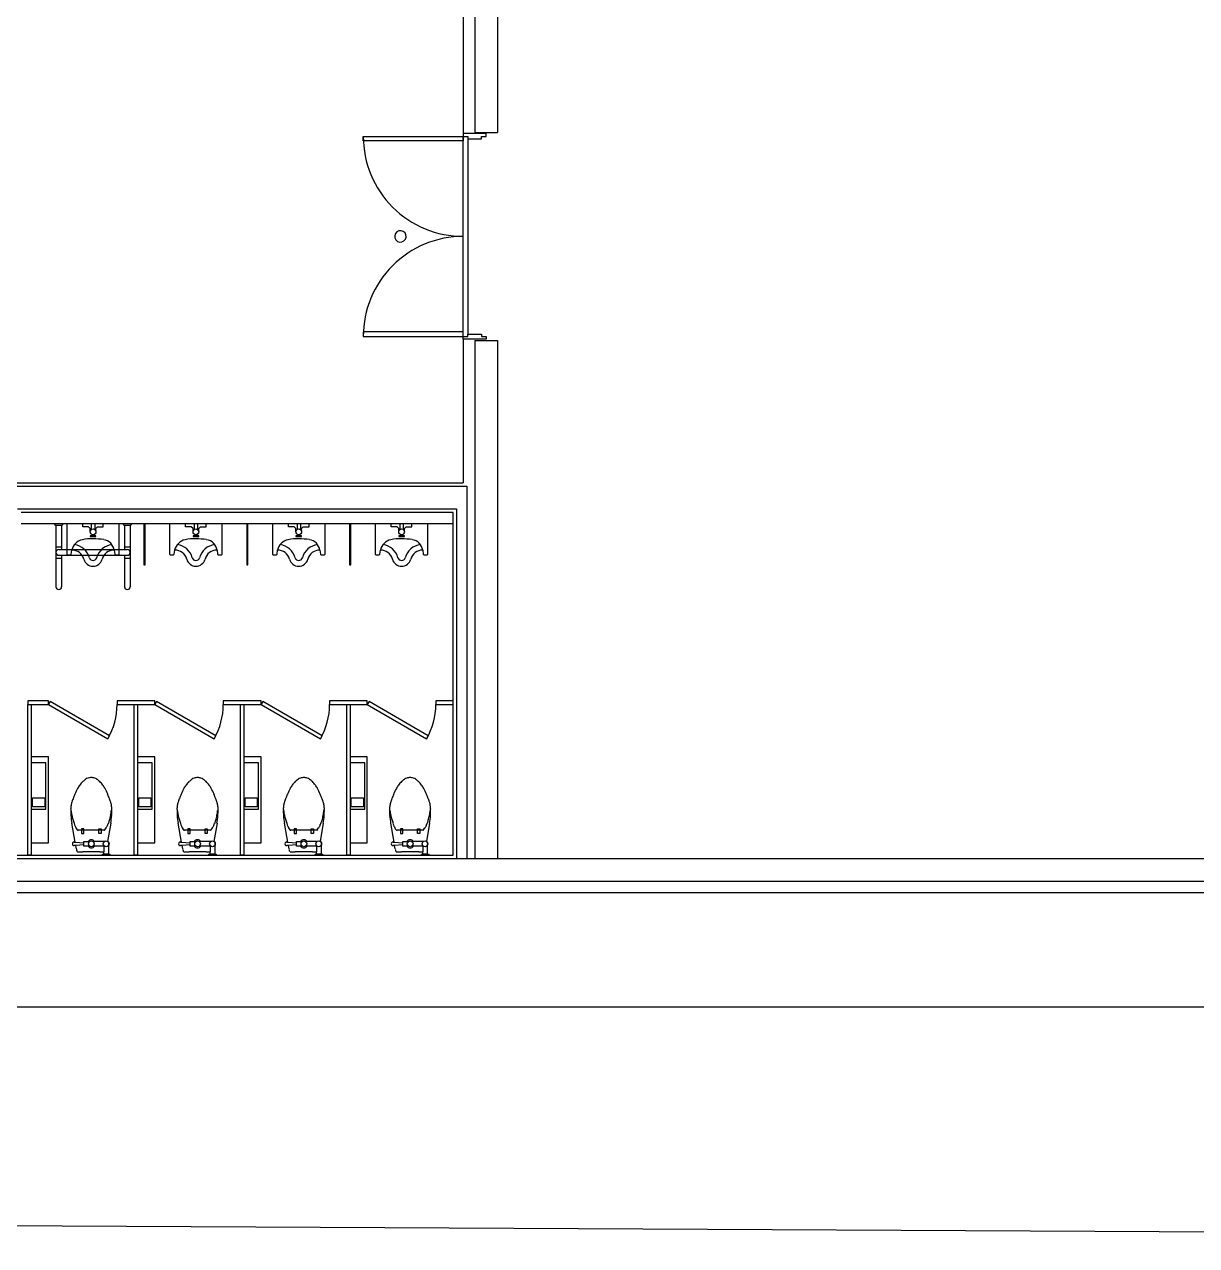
# Model space of a CAD drawing. Header units: millimetres. Extents: x -7718 to 414843, y 91724 to 341395.
# Drawn here: x 380963 to 391220, y 91724 to 102409 of the extents above; entities that cross this region are included whole.
import ezdxf

# ---------------------------------------------------------------- set-up
doc = ezdxf.new("R2010")
doc.units = ezdxf.units.MM
doc.header["$LTSCALE"] = 200
doc.header["$MEASUREMENT"] = 0
doc.layers.add('e-plan', color=9, linetype='CONTINUOUS')

msp = doc.modelspace()

# ---------------------------------------------------------------- linework, layer by layer
at = {"layer": 'e-plan'}
for p, q in [((384803, 102909), (384803, 101454)), ((384903, 102909), (384903, 101464)), ((385103, 102909), (385103, 101464)), ((383928, 101429), (384803, 101429)), ((383928, 101389), (383928, 101429)), ((385003, 101454), (384803, 101454)), ((384803, 101454), (384803, 101429)), ((384803, 99679), (384803, 101429)), ((384803, 101429), (384843, 101429)), ((384803, 101429), (384803, 101389)), ((384843, 101429), (384843, 101409)), ((384843, 101409), (384843, 99699)), ((384843, 101409), (384963, 101409)), ((384903, 101464), (385103, 101464)), ((384903, 101464), (385103, 101464)), ((384963, 101409), (384963, 101429)), ((384963, 101429), (385003, 101429)), ((385003, 101429), (385003, 101454)), ((384803, 101389), (383928, 101389)), ((384803, 99719), (383928, 99719)), ((383928, 99719), (383928, 99679)), ((384803, 99679), (384803, 99719)), ((384843, 99679), (384843, 99699)), ((384843, 99699), (384963, 99699)), ((384963, 99699), (384963, 99679)), ((383928, 99679), (384803, 99679)), ((384803, 99654), (384803, 99679)), ((384803, 99679), (384843, 99679)), ((384803, 99654), (384803, 98399)), ((385003, 99654), (384803, 99654)), ((384903, 99644), (384903, 95109)), ((384903, 99644), (385103, 99644)), ((384963, 99679), (385003, 99679)), ((385003, 99679), (385003, 99654)), ((385103, 99644), (385103, 95109)), ((380783, 98399), (384803, 98399)), ((380813, 98369), (384833, 98369)), ((384833, 98369), (384833, 95109)), ((380903, 98169), (384743, 98169)), ((384713, 98139), (380933, 98139)), ((384713, 95139), (384713, 98139)), ((384743, 98169), (384743, 95109)), ((381793, 98039), (381333, 98039)), ((381333, 98039), (381333, 97774)), ((381473, 98014), (381473, 98039)), ((381523, 98014), (381473, 98014)), ((381538, 97999), (381523, 98014)), ((381538, 97974), (381538, 97999)), ((381548, 98039), (381548, 97989)), ((381578, 98039), (381578, 97989)), ((381588, 97999), (381603, 98014)), ((381588, 97974), (381588, 97999)), ((381603, 98014), (381653, 98014)), ((381653, 98014), (381653, 98039)), ((381793, 97774), (381793, 98039)), ((382018, 98039), (382008, 98039)), ((382008, 98039), (382008, 97679)), ((382018, 97679), (382018, 98039)), ((382693, 98039), (382233, 98039)), ((382233, 98039), (382233, 97774)), ((382373, 98014), (382373, 98039)), ((382423, 98014), (382373, 98014)), ((382438, 97999), (382423, 98014)), ((382438, 97974), (382438, 97999)), ((382448, 98039), (382448, 97989)), ((382478, 98039), (382478, 97989)), ((382488, 97999), (382503, 98014)), ((382488, 97974), (382488, 97999)), ((382503, 98014), (382553, 98014)), ((382553, 98014), (382553, 98039)), ((382693, 97774), (382693, 98039)), ((382918, 98039), (382908, 98039)), ((382908, 98039), (382908, 97679)), ((382918, 97679), (382918, 98039)), ((383593, 98039), (383133, 98039)), ((383133, 98039), (383133, 97774)), ((383273, 98014), (383273, 98039)), ((383323, 98014), (383273, 98014)), ((383338, 97999), (383323, 98014)), ((383338, 97974), (383338, 97999)), ((383348, 98039), (383348, 97989)), ((383378, 98039), (383378, 97989)), ((383388, 97999), (383403, 98014)), ((383388, 97974), (383388, 97999)), ((383403, 98014), (383453, 98014)), ((383453, 98014), (383453, 98039)), ((383593, 97774), (383593, 98039)), ((383818, 98039), (383808, 98039)), ((383808, 98039), (383808, 97679)), ((383818, 97679), (383818, 98039)), ((384493, 98039), (384033, 98039)), ((384033, 98039), (384033, 97774)), ((384173, 98014), (384173, 98039)), ((384223, 98014), (384173, 98014)), ((384238, 97999), (384223, 98014)), ((384238, 97974), (384238, 97999)), ((384248, 98039), (384248, 97989)), ((384278, 98039), (384278, 97989)), ((384288, 97999), (384303, 98014)), ((384288, 97974), (384288, 97999)), ((384303, 98014), (384353, 98014)), ((384353, 98014), (384353, 98039)), ((384493, 97774), (384493, 98039)), ((381538, 97934), (381538, 97929)), ((381588, 97934), (381538, 97934)), ((381538, 97929), (381588, 97929)), ((381553, 97944), (381553, 97934)), ((381573, 97944), (381573, 97934)), ((381588, 97929), (381588, 97934)), ((382438, 97934), (382438, 97929)), ((382488, 97934), (382438, 97934)), ((382438, 97929), (382488, 97929)), ((382453, 97944), (382453, 97934)), ((382473, 97944), (382473, 97934)), ((382488, 97929), (382488, 97934)), ((383338, 97934), (383338, 97929)), ((383388, 97934), (383338, 97934)), ((383338, 97929), (383388, 97929)), ((383353, 97944), (383353, 97934)), ((383373, 97944), (383373, 97934)), ((383388, 97929), (383388, 97934)), ((384238, 97934), (384238, 97929)), ((384288, 97934), (384238, 97934)), ((384238, 97929), (384288, 97929)), ((384253, 97944), (384253, 97934)), ((384273, 97944), (384273, 97934)), ((384288, 97929), (384288, 97934)), ((381338, 97769), (381368, 97769)), ((381373, 97774), (381378, 97809)), ((381748, 97809), (381753, 97774)), ((381758, 97769), (381788, 97769)), ((382238, 97769), (382268, 97769)), ((382273, 97774), (382278, 97809)), ((382648, 97809), (382653, 97774)), ((382658, 97769), (382688, 97769)), ((383138, 97769), (383168, 97769)), ((383173, 97774), (383178, 97809)), ((383548, 97809), (383553, 97774)), ((383558, 97769), (383588, 97769)), ((384038, 97769), (384068, 97769)), ((384073, 97774), (384078, 97809)), ((384448, 97809), (384453, 97774)), ((384458, 97769), (384488, 97769)), ((382008, 97679), (382018, 97679)), ((382908, 97679), (382918, 97679)), ((383808, 97679), (383818, 97679)), ((380993, 96489), (380993, 96459)), ((381173, 96489), (380993, 96489)), ((381173, 96459), (381173, 96489)), ((381188, 96485), (381173, 96459)), ((381707, 96185), (381188, 96485)), ((381773, 96489), (381773, 96459)), ((382103, 96489), (381773, 96489)), ((382103, 96459), (382103, 96489)), ((382118, 96485), (382103, 96459)), ((382637, 96185), (382118, 96485)), ((382703, 96489), (382703, 96459)), ((383033, 96489), (382703, 96489)), ((383033, 96459), (383033, 96489)), ((383048, 96485), (383033, 96459)), ((383567, 96185), (383048, 96485)), ((383633, 96489), (383633, 96459)), ((383963, 96489), (383633, 96489)), ((383963, 96459), (383963, 96489)), ((383978, 96485), (383963, 96459)), ((384497, 96185), (383978, 96485)), ((384563, 96489), (384563, 96459)), ((384713, 96489), (384563, 96489)), ((384713, 96459), (384713, 96489)), ((380993, 96459), (381023, 96459)), ((380993, 95139), (380993, 96459)), ((380993, 96459), (381173, 96459)), ((381023, 96459), (381023, 95998)), ((381173, 96459), (381692, 96159)), ((381773, 96459), (382103, 96459)), ((381923, 96459), (381953, 96459)), ((381923, 95139), (381923, 96459)), ((381953, 96459), (381953, 95998)), ((382103, 96459), (382622, 96159)), ((382703, 96459), (383033, 96459)), ((382853, 96459), (382883, 96459)), ((382853, 95139), (382853, 96459)), ((382883, 96459), (382883, 95998)), ((383033, 96459), (383552, 96159)), ((383633, 96459), (383963, 96459)), ((383783, 96459), (383813, 96459)), ((383783, 95139), (383783, 96459)), ((383813, 96459), (383813, 95998)), ((383963, 96459), (384482, 96159)), ((384563, 96459), (384713, 96459)), ((381692, 96159), (381707, 96185)), ((382622, 96159), (382637, 96185)), ((383552, 96159), (383567, 96185)), ((384482, 96159), (384497, 96185)), ((381023, 95998), (381022, 95998)), ((381022, 95998), (381022, 95948)), ((381022, 95948), (381022, 95948)), ((381022, 95948), (381022, 95542)), ((381173, 95999), (381023, 95999)), ((381023, 95999), (381023, 95249)), ((381150, 95949), (381023, 95949)), ((381023, 95949), (381023, 95543)), ((381150, 95543), (381150, 95949)), ((381173, 95249), (381173, 95999)), ((381953, 95998), (381952, 95998)), ((381952, 95998), (381952, 95948)), ((381952, 95948), (381952, 95948)), ((381952, 95948), (381952, 95542)), ((382103, 95999), (381953, 95999)), ((381953, 95999), (381953, 95249)), ((382080, 95949), (381953, 95949)), ((381953, 95949), (381953, 95543)), ((382080, 95543), (382080, 95949)), ((382103, 95249), (382103, 95999)), ((382883, 95998), (382882, 95998)), ((382882, 95998), (382882, 95948)), ((382882, 95948), (382882, 95948)), ((382882, 95948), (382882, 95542)), ((383033, 95999), (382883, 95999)), ((382883, 95999), (382883, 95249)), ((383010, 95949), (382883, 95949)), ((382883, 95949), (382883, 95543)), ((383010, 95543), (383010, 95949)), ((383033, 95249), (383033, 95999)), ((383813, 95998), (383812, 95998)), ((383812, 95998), (383812, 95948)), ((383812, 95948), (383812, 95948)), ((383812, 95948), (383812, 95542)), ((383963, 95999), (383813, 95999)), ((383813, 95999), (383813, 95249)), ((383940, 95949), (383813, 95949)), ((383813, 95949), (383813, 95543)), ((383940, 95543), (383940, 95949)), ((383963, 95249), (383963, 95999)), ((381033, 95643), (381140, 95643)), ((381033, 95563), (381033, 95643)), ((381140, 95643), (381140, 95563)), ((381963, 95643), (382070, 95643)), ((381963, 95563), (381963, 95643)), ((382070, 95643), (382070, 95563)), ((382893, 95643), (383000, 95643)), ((382893, 95563), (382893, 95643)), ((383000, 95643), (383000, 95563)), ((383823, 95643), (383930, 95643)), ((383823, 95563), (383823, 95643)), ((383930, 95643), (383930, 95563)), ((381022, 95542), (381023, 95139)), ((381023, 95543), (381150, 95543)), ((381140, 95563), (381033, 95563)), ((381952, 95542), (381953, 95139)), ((381953, 95543), (382080, 95543)), ((382070, 95563), (381963, 95563)), ((382882, 95542), (382883, 95139)), ((382883, 95543), (383010, 95543)), ((383000, 95563), (382893, 95563)), ((383812, 95542), (383813, 95139)), ((383813, 95543), (383940, 95543)), ((383930, 95563), (383823, 95563)), ((381407, 95253), (381378, 95419)), ((381718, 95419), (381690, 95260)), ((382337, 95253), (382308, 95419)), ((382648, 95419), (382620, 95260)), ((383267, 95253), (383238, 95419)), ((383578, 95419), (383550, 95260)), ((384197, 95253), (384168, 95419)), ((384508, 95419), (384480, 95260)), ((381548, 95359), (381433, 95359)), ((381483, 95369), (381463, 95369)), ((381463, 95369), (381463, 95329)), ((381463, 95329), (381483, 95329)), ((381483, 95329), (381483, 95369)), ((381663, 95359), (381548, 95359)), ((381613, 95329), (381613, 95369)), ((381613, 95369), (381633, 95369)), ((381633, 95329), (381613, 95329)), ((381633, 95369), (381633, 95329)), ((382478, 95359), (382363, 95359)), ((382413, 95369), (382393, 95369)), ((382393, 95369), (382393, 95329)), ((382393, 95329), (382413, 95329)), ((382413, 95329), (382413, 95369)), ((382593, 95359), (382478, 95359)), ((382543, 95329), (382543, 95369)), ((382543, 95369), (382563, 95369)), ((382563, 95329), (382543, 95329)), ((382563, 95369), (382563, 95329)), ((383408, 95359), (383293, 95359)), ((383343, 95369), (383323, 95369)), ((383323, 95369), (383323, 95329)), ((383323, 95329), (383343, 95329)), ((383343, 95329), (383343, 95369)), ((383523, 95359), (383408, 95359)), ((383473, 95329), (383473, 95369)), ((383473, 95369), (383493, 95369)), ((383493, 95329), (383473, 95329)), ((383493, 95369), (383493, 95329)), ((384338, 95359), (384223, 95359)), ((384273, 95369), (384253, 95369)), ((384253, 95369), (384253, 95329)), ((384253, 95329), (384273, 95329)), ((384273, 95329), (384273, 95369)), ((384453, 95359), (384338, 95359)), ((384403, 95329), (384403, 95369)), ((384403, 95369), (384423, 95369)), ((384423, 95329), (384403, 95329)), ((384423, 95369), (384423, 95329)), ((381023, 95249), (381173, 95249)), ((381398, 95254), (381407, 95253)), ((381412, 95224), (381398, 95224)), ((381407, 95253), (381483, 95249)), ((381483, 95229), (381412, 95224)), ((381418, 95194), (381412, 95224)), ((381483, 95219), (381483, 95259)), ((381483, 95259), (381533, 95259)), ((381533, 95219), (381483, 95219)), ((381663, 95259), (381563, 95259)), ((381663, 95219), (381563, 95219)), ((381658, 95224), (381658, 95170)), ((381698, 95224), (381698, 95149)), ((381953, 95249), (382103, 95249)), ((382328, 95254), (382337, 95253)), ((382342, 95224), (382328, 95224)), ((382337, 95253), (382413, 95249)), ((382413, 95229), (382342, 95224)), ((382348, 95194), (382342, 95224)), ((382413, 95219), (382413, 95259)), ((382413, 95259), (382463, 95259)), ((382463, 95219), (382413, 95219)), ((382593, 95259), (382493, 95259)), ((382593, 95219), (382493, 95219)), ((382588, 95224), (382588, 95170)), ((382628, 95224), (382628, 95149)), ((382883, 95249), (383033, 95249)), ((383258, 95254), (383267, 95253)), ((383272, 95224), (383258, 95224)), ((383267, 95253), (383343, 95249)), ((383343, 95229), (383272, 95224)), ((383278, 95194), (383272, 95224)), ((383343, 95219), (383343, 95259)), ((383343, 95259), (383393, 95259)), ((383393, 95219), (383343, 95219)), ((383523, 95259), (383423, 95259)), ((383523, 95219), (383423, 95219)), ((383518, 95224), (383518, 95170)), ((383558, 95224), (383558, 95149)), ((383813, 95249), (383963, 95249)), ((384188, 95254), (384197, 95253)), ((384202, 95224), (384188, 95224)), ((384197, 95253), (384273, 95249)), ((384273, 95229), (384202, 95224)), ((384208, 95194), (384202, 95224)), ((384273, 95219), (384273, 95259)), ((384273, 95259), (384323, 95259)), ((384323, 95219), (384273, 95219)), ((384453, 95259), (384353, 95259)), ((384453, 95219), (384353, 95219)), ((384448, 95224), (384448, 95170)), ((384488, 95224), (384488, 95149)), ((409503, 95109), (379053, 95109)), ((379083, 95139), (384713, 95139)), ((381023, 95139), (380993, 95139)), ((381548, 95169), (381473, 95169)), ((381623, 95169), (381548, 95169)), ((381643, 95139), (381648, 95149)), ((381713, 95139), (381643, 95139)), ((381648, 95149), (381658, 95149)), ((381658, 95149), (381658, 95170)), ((381698, 95149), (381658, 95149)), ((381698, 95149), (381708, 95149)), ((381708, 95149), (381713, 95139)), ((381953, 95139), (381923, 95139)), ((382478, 95169), (382403, 95169)), ((382553, 95169), (382478, 95169)), ((382573, 95139), (382578, 95149)), ((382643, 95139), (382573, 95139)), ((382578, 95149), (382588, 95149)), ((382588, 95149), (382588, 95170)), ((382628, 95149), (382588, 95149)), ((382628, 95149), (382638, 95149)), ((382638, 95149), (382643, 95139)), ((382883, 95139), (382853, 95139)), ((383408, 95169), (383333, 95169)), ((383483, 95169), (383408, 95169)), ((383503, 95139), (383508, 95149)), ((383573, 95139), (383503, 95139)), ((383508, 95149), (383518, 95149)), ((383518, 95149), (383518, 95170)), ((383558, 95149), (383518, 95149)), ((383558, 95149), (383568, 95149)), ((383568, 95149), (383573, 95139)), ((383813, 95139), (383783, 95139)), ((384338, 95169), (384263, 95169)), ((384413, 95169), (384338, 95169)), ((384433, 95139), (384438, 95149)), ((384503, 95139), (384433, 95139)), ((384438, 95149), (384448, 95149)), ((384448, 95149), (384448, 95170)), ((384488, 95149), (384448, 95149)), ((384488, 95149), (384498, 95149)), ((384498, 95149), (384503, 95139)), ((409703, 94909), (372753, 94909)), ((409753, 94809), (323703, 94809)), ((410753, 93809), (322703, 93809)), ((319396, 92222), (414325, 91724))]:
    msp.add_line(p, q, dxfattribs=at)
at = {"layer": 'e-plan', "ltscale": 400}
for p, q in [((384713, 98039), (380933, 98039)), ((381238, 98026), (381288, 98026)), ((381238, 98026), (381238, 97489)), ((381288, 98026), (381288, 97814)), ((381838, 98026), (381888, 98026)), ((381838, 98026), (381838, 97814)), ((381888, 98026), (381888, 97489)), ((381238, 97839), (381288, 97839)), ((381263, 97814), (381863, 97814)), ((381838, 97839), (381888, 97839)), ((381238, 97739), (381288, 97739)), ((381263, 97764), (381863, 97764)), ((381288, 97764), (381288, 97489)), ((381838, 97764), (381838, 97489)), ((381838, 97739), (381888, 97739))]:
    msp.add_line(p, q, dxfattribs=at)
at = {"layer": 'e-plan'}
for centre in [(381563, 97969), (382463, 97969), (383363, 97969), (384263, 97969), (381548, 95239), (381678, 95239), (382478, 95239), (382608, 95239), (383408, 95239), (383538, 95239), (384338, 95239), (384468, 95239)]:
    msp.add_circle(centre, 25, dxfattribs=at)
for centre, radius, start, end in [((384803, 101429), 875, 180, 270.0002), ((384803, 99679), 875, 89.9999, 180.0001), ((384253, 100554), 50, 60, 240), ((384253, 100554), 50, 240, 60), ((381496, 97781), 122, 102.9076, 167.0393), ((381548, 97557), 352, 87.5847, 102.9076), ((381523, 96959), 951, 81.923, 87.5847), ((381641, 97793), 108, 8.1301, 81.923), ((382396, 97781), 122, 102.9076, 167.0393), ((382448, 97557), 352, 87.5847, 102.9076), ((382423, 96959), 951, 81.923, 87.5847), ((382541, 97793), 108, 8.1301, 81.923), ((383296, 97781), 122, 102.9076, 167.0393), ((383348, 97557), 352, 87.5847, 102.9076), ((383323, 96959), 951, 81.923, 87.5847), ((383441, 97793), 108, 8.1301, 81.923), ((384196, 97781), 122, 102.9076, 167.0393), ((384248, 97557), 352, 87.5847, 102.9076), ((384223, 96959), 951, 81.923, 87.5847), ((384341, 97793), 108, 8.1301, 81.923), ((381338, 97774), 5, 180, 270), ((381367, 97774), 5.89, 278.1301, 351.8699), ((381378, 97700), 109, 15.3921, 90), ((381378, 97700), 159, 15.3921, 81.6019), ((381748, 97700), 159, 97.2203, 164.6079), ((381748, 97700), 109, 90, 164.6079), ((381758, 97774), 5, 180, 270), ((381788, 97774), 5, 270, 0), ((382238, 97774), 5, 180, 270), ((382267, 97774), 5.89, 278.1301, 351.8699), ((382278, 97700), 109, 15.3921, 90), ((382278, 97700), 159, 15.3921, 81.6019), ((382648, 97700), 159, 97.2203, 164.6079), ((382648, 97700), 109, 90, 164.6079), ((382658, 97774), 5, 180, 270), ((382688, 97774), 5, 270, 0), ((383138, 97774), 5, 180, 270), ((383167, 97774), 5.89, 278.1301, 351.8699), ((383178, 97700), 109, 15.3921, 90), ((383178, 97700), 159, 15.3921, 81.6019), ((383548, 97700), 159, 97.2203, 164.6079), ((383548, 97700), 109, 90, 164.6079), ((383558, 97774), 5, 180, 270), ((383588, 97774), 5, 270, 0), ((384038, 97774), 5, 180, 270), ((384067, 97774), 5.89, 278.1301, 351.8699), ((384078, 97700), 109, 15.3921, 90), ((384078, 97700), 159, 15.3921, 81.6019), ((384448, 97700), 159, 97.2203, 164.6079), ((384448, 97700), 109, 90, 164.6079), ((384458, 97774), 5, 180, 270), ((384488, 97774), 5, 270, 0), ((381563, 97751), 83, 195.3921, 344.6079), ((381563, 97751), 33, 195.3921, 344.6079), ((382463, 97751), 83, 195.3921, 344.6079), ((382463, 97751), 33, 195.3921, 344.6079), ((383363, 97751), 83, 195.3921, 344.6079), ((383363, 97751), 33, 195.3921, 344.6079), ((384263, 97751), 83, 195.3921, 344.6079), ((384263, 97751), 33, 195.3921, 344.6079), ((381173, 96459), 600, 330, 0), ((382103, 96459), 600, 330, 0), ((383033, 96459), 600, 330, 0), ((383963, 96459), 600, 330, 0), ((381620, 95623), 217, 143.1301, 152.4927), ((381665, 95590), 273, 134.7808, 143.1301), ((381589, 95666), 165, 123.6901, 134.7808), ((381543, 95735), 82.6, 107.9901, 123.6901), ((381551, 95711), 108, 99.4623, 107.9901), ((381548, 95731), 87.7, 90, 99.4623), ((381548, 95731), 87.7, 80.5377, 90), ((381544, 95711), 108, 72.0099, 80.5377), ((381552, 95735), 82.6, 56.3099, 72.0099), ((381506, 95666), 165, 45.2192, 56.3099), ((381430, 95590), 273, 36.8699, 45.2192), ((381475, 95623), 217, 27.5073, 36.8699), ((382550, 95623), 217, 143.1301, 152.4927), ((382595, 95590), 273, 134.7808, 143.1301), ((382519, 95666), 165, 123.6901, 134.7808), ((382473, 95735), 82.6, 107.9901, 123.6901), ((382481, 95711), 108, 99.4623, 107.9901), ((382478, 95731), 87.7, 90, 99.4623), ((382478, 95731), 87.7, 80.5377, 90), ((382474, 95711), 108, 72.0099, 80.5377), ((382482, 95735), 82.6, 56.3099, 72.0099), ((382436, 95666), 165, 45.2192, 56.3099), ((382360, 95590), 273, 36.8699, 45.2192), ((382405, 95623), 217, 27.5073, 36.8699), ((383480, 95623), 217, 143.1301, 152.4927), ((383525, 95590), 273, 134.7808, 143.1301), ((383449, 95666), 165, 123.6901, 134.7808), ((383403, 95735), 82.6, 107.9901, 123.6901), ((383411, 95711), 108, 99.4623, 107.9901), ((383408, 95731), 87.7, 90, 99.4623), ((383408, 95731), 87.7, 80.5377, 90), ((383404, 95711), 108, 72.0099, 80.5377), ((383412, 95735), 82.6, 56.3099, 72.0099), ((383366, 95666), 165, 45.2192, 56.3099), ((383290, 95590), 273, 36.8699, 45.2192), ((383335, 95623), 217, 27.5073, 36.8699), ((384410, 95623), 217, 143.1301, 152.4927), ((384455, 95590), 273, 134.7808, 143.1301), ((384379, 95666), 165, 123.6901, 134.7808), ((384333, 95735), 82.6, 107.9901, 123.6901), ((384341, 95711), 108, 99.4623, 107.9901), ((384338, 95731), 87.7, 90, 99.4623), ((384338, 95731), 87.7, 80.5377, 90), ((384334, 95711), 108, 72.0099, 80.5377), ((384342, 95735), 82.6, 56.3099, 72.0099), ((384296, 95666), 165, 45.2192, 56.3099), ((384220, 95590), 273, 36.8699, 45.2192), ((384265, 95623), 217, 27.5073, 36.8699), ((382337, 95297), 1007, 160.4892, 161.5651), ((381918, 95446), 562, 156.0375, 160.4892), ((382214, 95314), 887, 152.4927, 156.0375), ((380881, 95314), 887, 23.9625, 27.5073), ((381177, 95446), 562, 19.5108, 23.9625), ((380759, 95297), 1007, 18.4349, 19.5108), ((383267, 95297), 1007, 160.4892, 161.5651), ((382848, 95446), 562, 156.0375, 160.4892), ((383144, 95314), 887, 152.4927, 156.0375), ((381811, 95314), 887, 23.9625, 27.5073), ((382107, 95446), 562, 19.5108, 23.9625), ((381689, 95297), 1007, 18.4349, 19.5108), ((384197, 95297), 1007, 160.4892, 161.5651), ((383778, 95446), 562, 156.0375, 160.4892), ((384074, 95314), 887, 152.4927, 156.0375), ((382741, 95314), 887, 23.9625, 27.5073), ((383037, 95446), 562, 19.5108, 23.9625), ((382619, 95297), 1007, 18.4349, 19.5108), ((385127, 95297), 1007, 160.4892, 161.5651), ((384708, 95446), 562, 156.0375, 160.4892), ((385004, 95314), 887, 152.4927, 156.0375), ((383671, 95314), 887, 23.9625, 27.5073), ((383967, 95446), 562, 19.5108, 23.9625), ((383549, 95297), 1007, 18.4349, 19.5108), ((381809, 95523), 441, 178.0277, 184.7636), ((381671, 95528), 304, 171.2538, 178.0277), ((381581, 95542), 213, 163.1639, 171.2538), ((381615, 95546), 244, 184.3987, 193.5834), ((381814, 95472), 456, 161.5651, 163.1639), ((381281, 95472), 456, 16.8361, 18.4349), ((381514, 95542), 213, 8.7462, 16.8361), ((381387, 95557), 337, 348.3435, 355.6013), ((381424, 95528), 304, 1.9723, 8.7462), ((381286, 95523), 441, 355.2364, 1.9723), ((382739, 95523), 441, 178.0277, 184.7636), ((382601, 95528), 304, 171.2538, 178.0277), ((382511, 95542), 213, 163.1639, 171.2538), ((382545, 95546), 244, 184.3987, 193.5834), ((382744, 95472), 456, 161.5651, 163.1639), ((382211, 95472), 456, 16.8361, 18.4349), ((382444, 95542), 213, 8.7462, 16.8361), ((382317, 95557), 337, 348.3435, 355.6013), ((382354, 95528), 304, 1.9723, 8.7462), ((382216, 95523), 441, 355.2364, 1.9723), ((383669, 95523), 441, 178.0277, 184.7636), ((383531, 95528), 304, 171.2538, 178.0277), ((383441, 95542), 213, 163.1639, 171.2538), ((383475, 95546), 244, 184.3987, 193.5834), ((383674, 95472), 456, 161.5651, 163.1639), ((383141, 95472), 456, 16.8361, 18.4349), ((383374, 95542), 213, 8.7462, 16.8361), ((383247, 95557), 337, 348.3435, 355.6013), ((383284, 95528), 304, 1.9723, 8.7462), ((383146, 95523), 441, 355.2364, 1.9723), ((384599, 95523), 441, 178.0277, 184.7636), ((384461, 95528), 304, 171.2538, 178.0277), ((384371, 95542), 213, 163.1639, 171.2538), ((384405, 95546), 244, 184.3987, 193.5834), ((384604, 95472), 456, 161.5651, 163.1639), ((384071, 95472), 456, 16.8361, 18.4349), ((384304, 95542), 213, 8.7462, 16.8361), ((384177, 95557), 337, 348.3435, 355.6013), ((384214, 95528), 304, 1.9723, 8.7462), ((384076, 95523), 441, 355.2364, 1.9723), ((382141, 95551), 775, 184.7636, 189.8466), ((382182, 95683), 828, 193.5834, 195.9454), ((382410, 95748), 1064, 195.9454, 198.0286), ((381934, 95593), 564, 198.0286, 200.556), ((381418, 95536), 303, 333.4349, 337.1947), ((381482, 95509), 234, 337.1947, 344.0546), ((381131, 95610), 599, 344.0546, 348.3435), ((380954, 95551), 775, 350.1534, 355.2364), ((383071, 95551), 775, 184.7636, 189.8466), ((383112, 95683), 828, 193.5834, 195.9454), ((383340, 95748), 1064, 195.9454, 198.0286), ((382864, 95593), 564, 198.0286, 200.556), ((382348, 95536), 303, 333.4349, 337.1947), ((382412, 95509), 234, 337.1947, 344.0546), ((382061, 95610), 599, 344.0546, 348.3435), ((381884, 95551), 775, 350.1534, 355.2364), ((384001, 95551), 775, 184.7636, 189.8466), ((384042, 95683), 828, 193.5834, 195.9454), ((384270, 95748), 1064, 195.9454, 198.0286), ((383794, 95593), 564, 198.0286, 200.556), ((383278, 95536), 303, 333.4349, 337.1947), ((383342, 95509), 234, 337.1947, 344.0546), ((382991, 95610), 599, 344.0546, 348.3435), ((382814, 95551), 775, 350.1534, 355.2364), ((384931, 95551), 775, 184.7636, 189.8466), ((384972, 95683), 828, 193.5834, 195.9454), ((385200, 95748), 1064, 195.9454, 198.0286), ((384724, 95593), 564, 198.0286, 200.556), ((384208, 95536), 303, 333.4349, 337.1947), ((384272, 95509), 234, 337.1947, 344.0546), ((383921, 95610), 599, 344.0546, 348.3435), ((383744, 95551), 775, 350.1534, 355.2364), ((381679, 95497), 291, 200.556, 204.0722), ((381463, 95401), 54.8, 204.0722, 225), ((381433, 95371), 12.3, 225, 270), ((381663, 95362), 3.54, 270, 323.1301), ((381526, 95465), 174, 323.1301, 330.4325), ((381265, 95613), 475, 330.4325, 333.4349), ((382609, 95497), 291, 200.556, 204.0722), ((382393, 95401), 54.8, 204.0722, 225), ((382363, 95371), 12.3, 225, 270), ((382593, 95362), 3.54, 270, 323.1301), ((382456, 95465), 174, 323.1301, 330.4325), ((382195, 95613), 475, 330.4325, 333.4349), ((383539, 95497), 291, 200.556, 204.0722), ((383323, 95401), 54.8, 204.0722, 225), ((383293, 95371), 12.3, 225, 270), ((383523, 95362), 3.54, 270, 323.1301), ((383386, 95465), 174, 323.1301, 330.4325), ((383125, 95613), 475, 330.4325, 333.4349), ((384469, 95497), 291, 200.556, 204.0722), ((384253, 95401), 54.8, 204.0722, 225), ((384223, 95371), 12.3, 225, 270), ((384453, 95362), 3.54, 270, 323.1301), ((384316, 95465), 174, 323.1301, 330.4325), ((384055, 95613), 475, 330.4325, 333.4349), ((381397, 95239), 15, 86.6335, 273.3665), ((381548, 95239), 35, 34.8499, 145.1501), ((381548, 95239), 35, 214.8499, 325.1501), ((381678, 95239), 25, 323.1301, 61.0628), ((382327, 95239), 15, 86.6335, 273.3665), ((382478, 95239), 35, 34.8499, 145.1501), ((382478, 95239), 35, 214.8499, 325.1501), ((382608, 95239), 25, 323.1301, 61.0628), ((383257, 95239), 15, 86.6335, 273.3665), ((383408, 95239), 35, 34.8499, 145.1501), ((383408, 95239), 35, 214.8499, 325.1501), ((383538, 95239), 25, 323.1301, 61.0628), ((384187, 95239), 15, 86.6335, 273.3665), ((384338, 95239), 35, 34.8499, 145.1501), ((384338, 95239), 35, 214.8499, 325.1501), ((384468, 95239), 25, 323.1301, 61.0628), ((381664, 95239), 251, 190.3597, 194.0362), ((381440, 95183), 20, 194.0362, 207.0737), ((381427, 95176), 5.01, 207.0737, 264.2894), ((381473, 95631), 463, 264.2894, 270), ((381623, 95631), 463, 270, 274.3383), ((382594, 95239), 251, 190.3597, 194.0362), ((382370, 95183), 20, 194.0362, 207.0737), ((382357, 95176), 5.01, 207.0737, 264.2894), ((382403, 95631), 463, 264.2894, 270), ((382553, 95631), 463, 270, 274.3383), ((383524, 95239), 251, 190.3597, 194.0362), ((383300, 95183), 20, 194.0362, 207.0737), ((383287, 95176), 5.01, 207.0737, 264.2894), ((383333, 95631), 463, 264.2894, 270), ((383483, 95631), 463, 270, 274.3383), ((384454, 95239), 251, 190.3597, 194.0362), ((384230, 95183), 20, 194.0362, 207.0737), ((384217, 95176), 5.01, 207.0737, 264.2894), ((384263, 95631), 463, 264.2894, 270), ((384413, 95631), 463, 270, 274.3383)]:
    msp.add_arc(centre, radius, start, end, dxfattribs=at)
at = {"layer": 'e-plan', "ltscale": 400}
for centre, radius, start, end in [((381238, 98039), 12.5, 180, 270), ((381288, 98039), 12.5, 270, 0), ((381838, 98039), 12.5, 180, 270), ((381888, 98039), 12.5, 270, 0), ((381263, 97789), 25, 90, 270), ((381863, 97789), 25, 270, 90), ((381263, 97489), 25, 180, 0), ((381863, 97489), 25, 180, 0)]:
    msp.add_arc(centre, radius, start, end, dxfattribs=at)

doc.saveas('drawing.dxf')
